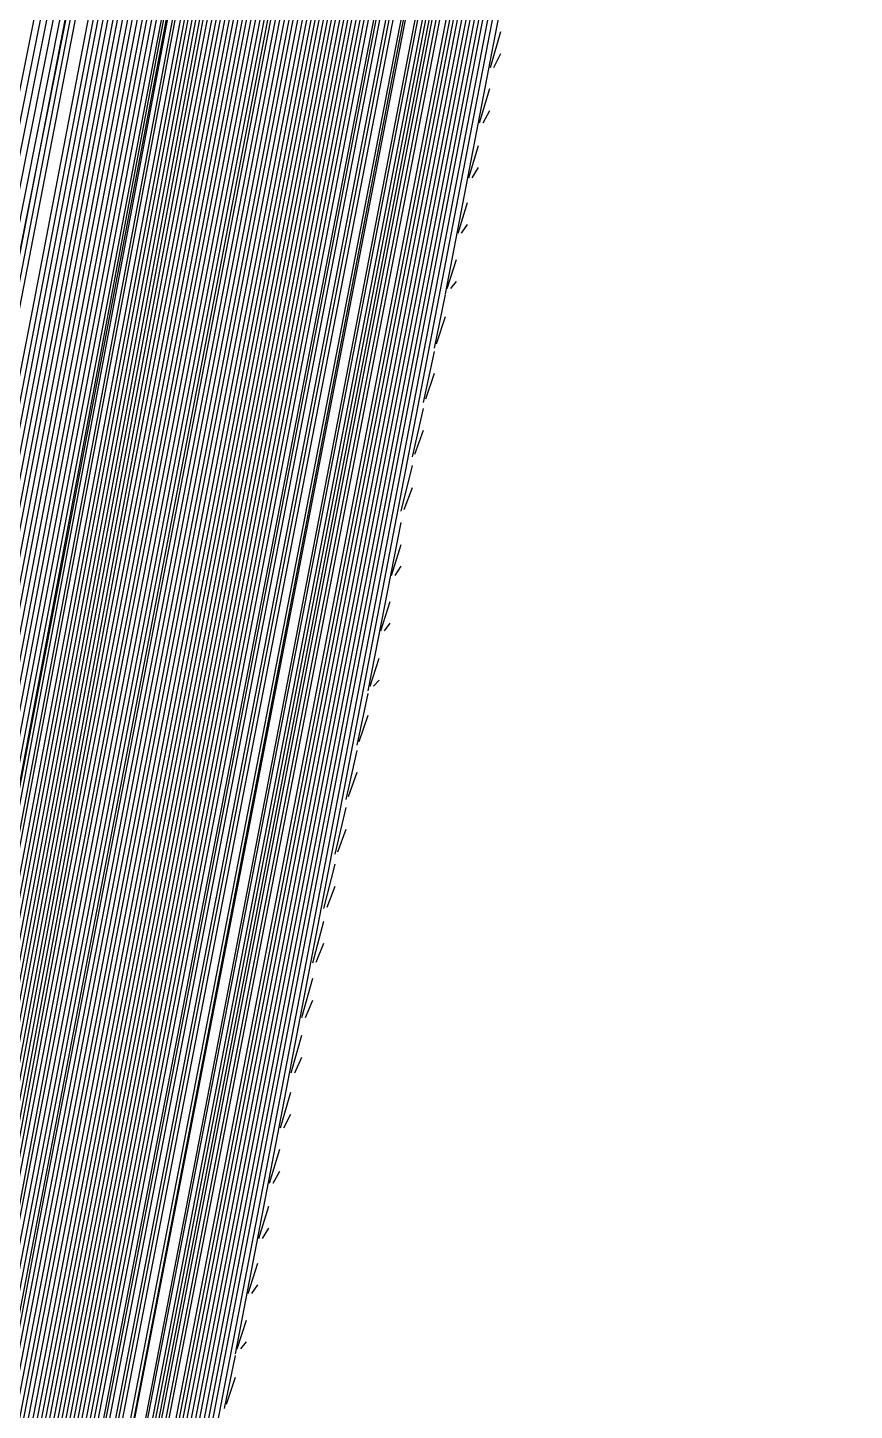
# Model space of a CAD drawing. Header units: inches. Extents: x 2608994 to 2618701, y 1261813 to 1271655.
# Drawn here: x 2617563.6 to 2617653.4, y 1263427 to 1263577.3 of the extents above; entities that cross this region are included whole.
import ezdxf

# ---------------------------------------------------------------- set-up
doc = ezdxf.new("R2010")
doc.units = ezdxf.units.IN
doc.header["$MEASUREMENT"] = 0

msp = doc.modelspace()

# ---------------------------------------------------------------- linework, layer by layer
for points, elevation in [([(2617609, 1263548.34), (2617915.6, 1265141.86), (2618219.2, 1266753.96), (2618306.8, 1267230.45)], 422), ([(2617449.4, 1262745.57), (2617804.23, 1264581.52), (2618096.8, 1266132.39), (2618215.6, 1266773.77), (2618294.8, 1267212.39)], 413), ([(2617437.4, 1262685.6), (2617803.06, 1264577.92), (2618088.4, 1266091.08), (2618208.4, 1266738.98), (2618290, 1267190.95)], 412), ([(2617586.2, 1263433.17), (2617894.04, 1265031.52), (2618206, 1266687.1), (2618295.98, 1267175.92)], 421), ([(2617420.6, 1262600.34), (2617801.9, 1264574.32), (2618080, 1266049.75), (2618202.4, 1266710.7), (2618284, 1267162.68)], 411), ([(2617571.8, 1263361.14), (2617880.8, 1264964.79), (2618198.8, 1266652.52), (2618291.14, 1267154.32)], 420), ([(2617411, 1262552.34), (2617800.97, 1264571.92), (2618072.8, 1266014.81), (2618196.4, 1266682.41), (2618279.2, 1267141.18)], 410), ([(2616766.14, 1262375.32), (2617303.41, 1262494.72), (2617309.55, 1262497.12), (2617345.6, 1262528.8), (2617375.6, 1262552.03), (2617394.8, 1262563.91), (2617411.6, 1262570.64), (2617794.64, 1264558.72), (2617975.6, 1265521.68), (2618206, 1266772.48), (2618268.4, 1267128.17)], 402), ([(2617549, 1263245.97), (2617863.95, 1264879.12), (2618184.4, 1266579.16), (2618281.29, 1267105.12)], 419), ([(2616700.09, 1262362.12), (2617296.59, 1262494.72), (2617301.69, 1262497.12), (2617339.6, 1262530.58), (2617370.4, 1262554.72), (2617391.2, 1262568.07), (2617411.6, 1262576.35), (2617412.8, 1262578.04), (2617520.8, 1263144.33), (2617794.17, 1264558.72), (2617966, 1265473.52), (2618197.6, 1266730.6), (2618260, 1267085.25)], 401), ([(2616451.68, 1262312.92), (2617131.65, 1262462.32), (2617261.37, 1262492.32), (2617267.57, 1262494.72), (2617319.2, 1262540.92), (2617361.2, 1262573.94), (2617388.8, 1262591.26), (2617416.4, 1262602.37), (2617520.8, 1263153.33), (2617787.45, 1264533.52), (2617876, 1265004.25), (2618128, 1266364.51), (2618206, 1266797.91), (2618255.2, 1267084.32)], 397), ([(2617189.84, 1262459.32), (2617363.44, 1262498.32), (2617367.12, 1262499.52), (2617392.4, 1262520.09), (2617404.4, 1262526.6), (2617405.6, 1262529.26), (2617798.65, 1264562.32), (2618044, 1265864.12), (2618174.8, 1266569.07), (2618264.8, 1267065.38)], 409), ([(2616258.68, 1262274.52), (2617060.14, 1262450.32), (2617233.01, 1262489.92), (2617242.68, 1262493.52), (2617304.8, 1262549.62), (2617355.58, 1262589.52), (2617388.8, 1262609.71), (2617418.8, 1262620.2), (2617523.2, 1263172.57), (2617796.08, 1264586.32), (2617985.2, 1265599.93), (2618131.6, 1266397.21), (2618202.4, 1266793.6), (2618246.8, 1267055.65)], 394), ([(2616644.89, 1262351.32), (2617285.74, 1262493.52), (2617292.45, 1262495.92), (2617333.6, 1262532.38), (2617367.2, 1262558.84), (2617392.4, 1262574.79), (2617412.8, 1262582.67), (2617414, 1262585.5), (2617519.6, 1263140.34), (2617793.47, 1264557.52), (2617951.6, 1265399.6), (2618186.84, 1266675.52), (2618251.6, 1267042.43)], 400), ([(2617134.79, 1262448.52), (2617356.67, 1262498.32), (2617388.8, 1262523.73), (2617405.6, 1262532.92), (2617406.8, 1262536.86), (2617798.18, 1264562.32), (2618039.2, 1265841.93), (2618170, 1266547.22), (2618258.8, 1267037.05)], 408), ([(2615757.12, 1262174.92), (2616140.27, 1262261.92), (2616400.53, 1262318.32), (2616696.4, 1262380.17), (2617051.85, 1262458.72), (2617163.38, 1262485.12), (2617175.78, 1262489.92), (2617262.8, 1262570.44), (2617300, 1262601.65), (2617332.92, 1262626.72), (2617375.6, 1262653.23), (2617392.4, 1262660.36), (2617426, 1262669.99), (2617427.2, 1262673.42), (2617519.6, 1263171.63), (2617790.46, 1264576.72), (2618036.8, 1265908.9), (2618134, 1266446.91), (2618196.4, 1266806.34), (2618228.8, 1267013.51)], 386), ([(2616324.79, 1262287.72), (2617087.59, 1262455.12), (2617243.82, 1262491.12), (2617251.85, 1262494.72), (2617309.6, 1262546.7), (2617357.6, 1262584.4), (2617388.8, 1262603.55), (2617417.6, 1262613.87), (2617524.4, 1263176.57), (2617806.27, 1264637.92), (2618051.2, 1265953.57), (2618203.6, 1266794.99), (2618240.8, 1267011.62)], 395), ([(2615691.2, 1262161.72), (2616108.4, 1262256.59), (2616382.31, 1262315.92), (2616694, 1262380.86), (2617046.07, 1262458.72), (2617156.78, 1262485.12), (2617166.47, 1262488.72), (2617257.11, 1262572.72), (2617295.2, 1262604.81), (2617328.48, 1262630.32), (2617352.8, 1262646.76), (2617373.2, 1262658.38), (2617391.2, 1262666.07), (2617427.2, 1262676.3), (2617428.4, 1262681), (2617463.2, 1262874.84), (2617519.6, 1263173.84), (2617789.98, 1264576.72), (2618032, 1265886.39), (2618114.34, 1266339.52), (2618190.4, 1266777), (2618224, 1266991)], 385), ([(2617068.78, 1262435.32), (2617349.62, 1262498.32), (2617386.4, 1262528.24), (2617406.8, 1262539.25), (2617797.25, 1264559.92), (2618022.4, 1265755.47), (2618155.6, 1266473.12), (2618248, 1266981.71)], 407), ([(2615635.69, 1262150.92), (2616085.6, 1262253.28), (2616372.4, 1262315.3), (2616692.8, 1262381.82), (2617034.96, 1262457.52), (2617146.1, 1262483.92), (2617158.73, 1262488.72), (2617255.6, 1262578.67), (2617296.4, 1262612.81), (2617331.2, 1262639.06), (2617356.4, 1262655.54), (2617378, 1262667.02), (2617428.4, 1262682.91), (2617465.6, 1262889.64), (2617520.8, 1263182.35), (2617789.5, 1264576.72), (2618028.4, 1265870.44), (2618113.87, 1266339.52), (2618186.8, 1266761.98), (2618220.4, 1266977.24)], 384), ([(2617534.6, 1263173.95), (2617839.87, 1264755.52), (2618149.6, 1266396.29), (2618254, 1266960.39)], 418), ([(2616573.17, 1262336.92), (2617175.74, 1262469.52), (2617278.96, 1262493.52), (2617284.65, 1262495.92), (2617330, 1262536.22), (2617367.2, 1262565.27), (2617392.4, 1262580.87), (2617414, 1262589), (2617790.7, 1264545.52), (2617919.2, 1265229.29), (2618165.2, 1266560.44), (2618236, 1266958.01)], 399), ([(2615569.79, 1262137.72), (2615765.2, 1262183.28), (2616054.4, 1262248.15), (2616356.91, 1262313.52), (2616691.6, 1262382.77), (2617034.5, 1262458.72), (2617139.52, 1262483.92), (2617150.83, 1262488.72), (2617248.69, 1262579.92), (2617290.4, 1262615.07), (2617326.4, 1262642.47), (2617352.8, 1262659.95), (2617375.6, 1262672.25), (2617391.2, 1262678.3), (2617428.4, 1262688.64), (2617429.6, 1262690.1), (2617464.4, 1262884.98), (2617520.8, 1263184.57), (2617789.25, 1264577.92), (2618027.2, 1265867.63), (2618122, 1266393.57), (2618183.2, 1266746.94), (2618215.6, 1266954.62)], 383), ([(2616380.12, 1262298.52), (2617104.19, 1262457.52), (2617250.54, 1262491.12), (2617259.73, 1262494.72), (2617314.4, 1262543.8), (2617358.8, 1262578.73), (2617386.4, 1262596.16), (2617416.4, 1262607.55), (2617417.6, 1262609.8), (2617500.4, 1263049.2), (2617781.47, 1264504.72), (2617844.85, 1264840.72), (2618093.2, 1266178.26), (2618176, 1266634.38), (2618232.4, 1266955.27)], 396), ([(2617013.73, 1262424.52), (2617338.88, 1262497.12), (2617342.22, 1262498.32), (2617384, 1262532.78), (2617408, 1262546.11), (2617797, 1264561.12), (2618017.6, 1265733.2), (2618148.4, 1266438.16), (2618240.8, 1266946.6)], 406), ([(2616192.62, 1262261.32), (2616387.11, 1262305.12), (2617043.56, 1262447.92), (2617226.31, 1262489.92), (2617234.8, 1262493.52), (2617300, 1262552.55), (2617352.8, 1262594.12), (2617387.6, 1262615.3), (2617420, 1262626.67), (2617502.8, 1263068.27), (2617780.29, 1264505.92), (2617847.12, 1264861.12), (2618054.8, 1265980.65), (2618186.8, 1266710.14), (2618226.4, 1266939.14)], 393), ([(2615503.93, 1262124.52), (2615724.4, 1262175.96), (2616029.2, 1262244.36), (2616344.09, 1262312.32), (2616689.2, 1262383.47), (2617018.1, 1262456.32), (2617128.87, 1262482.72), (2617141.68, 1262487.52), (2617243.6, 1262582.77), (2617286.8, 1262619.26), (2617324, 1262647.61), (2617350.4, 1262665.11), (2617373.2, 1262677.48), (2617388.8, 1262683.67), (2617429.6, 1262694.94), (2617430.8, 1262697.67), (2617464.4, 1262886.79), (2617520.8, 1263186.78), (2617788.55, 1264576.72), (2618022.4, 1265845.05), (2618117.2, 1266371.24), (2618178.4, 1266724.68), (2618210.8, 1266931.98)], 382), ([(2617520.2, 1263101.94), (2617827.46, 1264693.12), (2618142.4, 1266361.59), (2618248, 1266932.3)], 417), ([(2616953.21, 1262412.52), (2617331.94, 1262497.12), (2617379.07, 1262535.52), (2617394.8, 1262545.83), (2617408, 1262551.48), (2617409.2, 1262553.62), (2617796.53, 1264561.12), (2618012.8, 1265710.91), (2618143.6, 1266416.21), (2618236, 1266924.91)], 405), ([(2615443.22, 1262112.52), (2615683.6, 1262168.67), (2616000.4, 1262239.8), (2616331.18, 1262311.12), (2616687.52, 1262384.32), (2617017.64, 1262457.52), (2617122.3, 1262482.72), (2617133.78, 1262487.52), (2617237.6, 1262584.83), (2617281.28, 1262621.92), (2617319.2, 1262651.06), (2617346.8, 1262669.55), (2617369.6, 1262682.16), (2617387.6, 1262689.42), (2617430.8, 1262701.24), (2617432, 1262705.33), (2617464.4, 1262888.59), (2617520.8, 1263189), (2617788.3, 1264577.92), (2618020, 1265835.63), (2618113.6, 1266355.64), (2618174.8, 1266709.59), (2618207.2, 1266918.12)], 381), ([(2616137.23, 1262250.52), (2616363.9, 1262301.52), (2617032.42, 1262446.72), (2617219.53, 1262489.92), (2617225.56, 1262492.32), (2617294, 1262554.48), (2617348.85, 1262597.92), (2617386.4, 1262620.91), (2617420, 1262632.44), (2617423.6, 1262646.19), (2617517.2, 1263145.74), (2617793.31, 1264576.72), (2618052.4, 1265971.37), (2618153.2, 1266526.13), (2618219.2, 1266902.96)], 392), ([(2615382.51, 1262100.52), (2615644, 1262161.67), (2615976.4, 1262236.33), (2616320.8, 1262310.47), (2616685.6, 1262385.12), (2617006.58, 1262456.32), (2617111.69, 1262481.52), (2617124.6, 1262486.32), (2617182.4, 1262541.97), (2617235.2, 1262590.09), (2617280.8, 1262628.68), (2617320.84, 1262659.12), (2617349.2, 1262677.65), (2617373.49, 1262690.32), (2617420, 1262705.07), (2617432, 1262707.52), (2617466.8, 1262903.47), (2617523.2, 1263203.82), (2617787.6, 1264576.72), (2618017.6, 1265826.2), (2618111.2, 1266346.81), (2618171.2, 1266694.49), (2618202.4, 1266895.37)], 380), ([(2617497.4, 1262986.8), (2617811.85, 1264613.92), (2618129.2, 1266294.69), (2618239.6, 1266891.06)], 416), ([(2616065.89, 1262236.12), (2616335.09, 1262296.72), (2616999.58, 1262440.72), (2617208.86, 1262488.72), (2617217.76, 1262492.32), (2617283.26, 1262552.32), (2617338.01, 1262596.72), (2617362.4, 1262613.62), (2617382.8, 1262625.36), (2617397.2, 1262631.56), (2617421.2, 1262638.76), (2617423.6, 1262647.67), (2617518.4, 1263154.23), (2617792.84, 1264576.72), (2618048.8, 1265955.53), (2618149.6, 1266510.72), (2618215.6, 1266888.09)], 391), ([(2615316.68, 1262087.32), (2615598.4, 1262153.31), (2615945.2, 1262231.29), (2616305.12, 1262308.72), (2616684.4, 1262386.07), (2617000.82, 1262456.32), (2617105.14, 1262481.52), (2617116.74, 1262486.32), (2617175.1, 1262542.72), (2617229.2, 1262592.18), (2617276, 1262631.97), (2617316.8, 1262663.17), (2617346.8, 1262682.87), (2617372, 1262696.02), (2617418.8, 1262711.08), (2617433.2, 1262714.3), (2617465.6, 1262898.72), (2617522, 1263199.73), (2617787.35, 1264577.92), (2618014, 1265810.15), (2618106.4, 1266324.39), (2618166.4, 1266672.13), (2618198.8, 1266881.49)], 379), ([(2616506.98, 1262323.72), (2617148.28, 1262464.72), (2617268.12, 1262492.32), (2617276.77, 1262495.92), (2617326.4, 1262540.07), (2617366, 1262570.86), (2617392.4, 1262586.96), (2617415.2, 1262595.38), (2617523.2, 1263163.56), (2617789.53, 1264541.92), (2617897.6, 1265116.79), (2618147.2, 1266465.68), (2618221.6, 1266881.16)], 398), ([(2615999.91, 1262222.92), (2616308.8, 1262292.5), (2616966.74, 1262434.72), (2617198.1, 1262487.52), (2617209.86, 1262492.32), (2617282, 1262558.36), (2617342, 1262606.32), (2617378, 1262629.16), (2617396, 1262637.21), (2617422.4, 1262645.08), (2617423.6, 1262649.19), (2617518.4, 1263156.46), (2617792.36, 1264576.72), (2618046.4, 1265946.22), (2618139.83, 1266460.72), (2618212, 1266873.21)], 390), ([(2616881.7, 1262398.12), (2617321.13, 1262495.92), (2617326.59, 1262498.32), (2617375.6, 1262539.33), (2617394.8, 1262551.85), (2617409.2, 1262557.8), (2617410.4, 1262561.19), (2617795.82, 1264559.92), (2617999.6, 1265643.59), (2618131.6, 1266355.08), (2618225.2, 1266869.6)], 404), ([(2615255.97, 1262075.32), (2615557.6, 1262146.08), (2615920, 1262227.6), (2616294.4, 1262308.03), (2616682, 1262386.77), (2616989.78, 1262455.12), (2617094.55, 1262480.32), (2617107.53, 1262485.12), (2617169.2, 1262544.79), (2617224.4, 1262595.34), (2617272.49, 1262636.32), (2617314.4, 1262668.4), (2617343.2, 1262687.4), (2617368.4, 1262700.8), (2617418.8, 1262717.62), (2617433.2, 1262720.02), (2617434.4, 1262722.37), (2617466.8, 1262907.07), (2617523.2, 1263208.25), (2617786.87, 1264577.92), (2618011.6, 1265800.7), (2618104, 1266315.53), (2618162.8, 1266656.98), (2618194, 1266858.62)], 378), ([(2617484.2, 1262920.73), (2617808.16, 1264597.12), (2618120.8, 1266253.48), (2618232.4, 1266856.36)], 415), ([(2615944.48, 1262212.12), (2616282.62, 1262288.32), (2616694, 1262376.01), (2616950.21, 1262432.32), (2617191.45, 1262487.52), (2617200.7, 1262491.12), (2617276, 1262560.32), (2617337.2, 1262609.56), (2617361.2, 1262625.83), (2617381.6, 1262637.28), (2617396, 1262643.29), (2617423.6, 1262651.42), (2617424.8, 1262656.76), (2617518.4, 1263158.68), (2617791.88, 1264576.72), (2618042.8, 1265930.35), (2618138.98, 1266460.72), (2618207.2, 1266851.17)], 389), ([(2615195.26, 1262063.32), (2615512, 1262137.77), (2615890, 1262222.88), (2616280, 1262306.59), (2616680.8, 1262387.72), (2616984.03, 1262455.12), (2617088.03, 1262480.32), (2617099.69, 1262485.12), (2617162, 1262545.64), (2617219.6, 1262598.52), (2617269.51, 1262641.12), (2617312, 1262673.66), (2617343.2, 1262694.09), (2617369.6, 1262707.7), (2617429.6, 1262727.33), (2617433.2, 1262732.77), (2617434.4, 1262725.89), (2617471.6, 1262935.08), (2617526.8, 1263229.41), (2617786.17, 1264576.72), (2618005.6, 1265771.38), (2618098, 1266286.26), (2618158, 1266634.55), (2618190.4, 1266844.71)], 377), ([(2616832.16, 1262388.52), (2617314.26, 1262495.92), (2617376.8, 1262546.55), (2617394.8, 1262557.88), (2617410.4, 1262564.12), (2617795.12, 1264558.72), (2617991.2, 1265601.94), (2618124.4, 1266320.02), (2618219.2, 1266841.14)], 403), ([(2615878.52, 1262198.92), (2616193.44, 1262270.32), (2616700, 1262378.52), (2617068.76, 1262459.92), (2617180.71, 1262486.32), (2617192.82, 1262491.12), (2617274.8, 1262566.44), (2617340.06, 1262618.32), (2617362.4, 1262633.06), (2617381.6, 1262643.54), (2617424.8, 1262658.54), (2617520.8, 1263173.46), (2617791.18, 1264575.52), (2618039.2, 1265914.46), (2618138.8, 1266464.39), (2618203.6, 1266836.24)], 388), ([(2615812.59, 1262185.72), (2616161.2, 1262264.86), (2616698.8, 1262379.48), (2617068.31, 1262461.12), (2617174.09, 1262486.32), (2617183.6, 1262489.92), (2617268.2, 1262567.92), (2617304.07, 1262597.92), (2617336, 1262622.16), (2617358.8, 1262637.37), (2617379.2, 1262648.67), (2617394.8, 1262655.05), (2617424.8, 1262663.67), (2617426, 1262665.89), (2617519.6, 1263169.41), (2617790.93, 1264576.72), (2618039.2, 1265918.24), (2618136.4, 1266455.65), (2618200, 1266821.3)], 387), ([(2617462.6, 1262811.54), (2617805.62, 1264586.32), (2618108.8, 1266192.95), (2618224, 1266815.08)], 414), ([(2617301.44, 1262891.92), (2617326.4, 1262912.12), (2617343.2, 1262917.18), (2617373.2, 1262920.56), (2617390, 1262924.84), (2617411.6, 1262934.5), (2617435.6, 1262949.55), (2617440.4, 1262941.01), (2617446.4, 1262917.11), (2617448.8, 1262921.28), (2617468, 1263007.69), (2617517.2, 1263258.87), (2617774, 1264604.32)], 341), ([(2617304.58, 1262891.92), (2617327.6, 1262910.11), (2617344.4, 1262915.07), (2617374.4, 1262918.01), (2617390.67, 1262921.92), (2617411.6, 1262930.97), (2617435.6, 1262945.54), (2617439.83, 1262937.52), (2617446.4, 1262912.19), (2617447.6, 1262914.04), (2617466.8, 1262998.66), (2617512.4, 1263231), (2617773.83, 1264600.72)], 342), ([(2616780.51, 1262458.72), (2616929.2, 1262617.09), (2617034.8, 1262723.72), (2617136.8, 1262819.23), (2617177.6, 1262854.21), (2617207.6, 1262877.39), (2617224.4, 1262886.87), (2617242.4, 1262891.42), (2617256.8, 1262891.23), (2617297.6, 1262885.41), (2617299.36, 1262893.12), (2617325.2, 1262914.22), (2617340.8, 1262919.1), (2617372, 1262923.11), (2617388.8, 1262927.57), (2617411.6, 1262938.02), (2617435.6, 1262953.48), (2617440.4, 1262946.19), (2617446.4, 1262922.55), (2617448.8, 1262925.14), (2617468, 1263010.82), (2617518.4, 1263268.1), (2617772.43, 1264598.32)], 340), ([(2616923.1, 1262619.52), (2617031.2, 1262728.94), (2617134.4, 1262825.7), (2617175.2, 1262860.84), (2617206.4, 1262885.06), (2617223.2, 1262893.86), (2617240, 1262896.91), (2617253.2, 1262895.92), (2617295.2, 1262888.04), (2617296.13, 1262893.12), (2617311.75, 1262907.52), (2617324, 1262916.41), (2617339.6, 1262921.32), (2617370.8, 1262925.63), (2617387.73, 1262930.32), (2617410.4, 1262940.87), (2617435.6, 1262957.33), (2617438, 1262956.16), (2617440.4, 1262951.28), (2617447.6, 1262926.86), (2617448.8, 1262929.08), (2617468, 1263013.95), (2617520.8, 1263283.55), (2617771.6, 1264596.37)], 339), ([(2616754.43, 1262456.32), (2616900.98, 1262614.72), (2617016.8, 1262732.44), (2617127.2, 1262836.63), (2617171.6, 1262875.38), (2617204, 1262901.19), (2617217.2, 1262907.26), (2617232.8, 1262908.27), (2617289.2, 1262892.76), (2617300.95, 1262906.32), (2617320.92, 1262920.72), (2617334.8, 1262925.37), (2617368.4, 1262930.65), (2617386.4, 1262936.08), (2617410.4, 1262947.89), (2617436.8, 1262965.46), (2617441.6, 1262958.32), (2617447.6, 1262936.62), (2617450, 1262940.21), (2617469.2, 1263026.13), (2617529.2, 1263333.01), (2617770.34, 1264594.72)], 337), ([(2616763.5, 1262457.52), (2616922.54, 1262627.92), (2617021.6, 1262728.33), (2617130.8, 1262831.15), (2617174, 1262868.56), (2617205.2, 1262892.96), (2617220.01, 1262900.32), (2617236.4, 1262902.46), (2617249.6, 1262900.67), (2617291.6, 1262890.36), (2617304.53, 1262905.12), (2617322.8, 1262918.69), (2617337.2, 1262923.33), (2617369.6, 1262928.14), (2617386.4, 1262932.96), (2617409.2, 1262943.69), (2617436.8, 1262961.44), (2617441.6, 1262953.13), (2617447.6, 1262931.54), (2617448.8, 1262933.11), (2617468, 1263017.08), (2617522, 1263292.8), (2617770.6, 1264593.52)], 338), ([(2616765.49, 1262476.72), (2616896.29, 1262619.52), (2617003.6, 1262728.28), (2617118.8, 1262837.78), (2617202.8, 1262910.07), (2617214.8, 1262915.01), (2617226.8, 1262915.04), (2617285.6, 1262897.79), (2617301.34, 1262911.12), (2617319.65, 1262923.12), (2617337.2, 1262928.54), (2617369.6, 1262933.71), (2617385.2, 1262938.74), (2617409.26, 1262950.72), (2617436.8, 1262969.39), (2617439.2, 1262968.03), (2617441.6, 1262963.43), (2617447.6, 1262942.41), (2617448.8, 1262941.55), (2617450, 1262944.07), (2617469.2, 1263029.24), (2617531.6, 1263348.43), (2617769.64, 1264593.52)], 336), ([(2616751.73, 1262479.12), (2616855.63, 1262596.72), (2616911.36, 1262655.52), (2617039.6, 1262781.3), (2617177.55, 1262908.72), (2617196.8, 1262929.74), (2617201.6, 1262931.51), (2617208.8, 1262930.56), (2617271.2, 1262909.74), (2617278.4, 1262908.8), (2617286.8, 1262911.5), (2617321.6, 1262929.89), (2617364.8, 1262938.13), (2617385.2, 1262945.04), (2617409.2, 1262957.68), (2617438, 1262977.45), (2617442.8, 1262970.69), (2617448.8, 1262950.89), (2617451.2, 1262955.2), (2617470.4, 1263041.43), (2617537.6, 1263385.46), (2617768.46, 1264592.32)], 334), ([(2616770.79, 1262491.12), (2616878.77, 1262611.12), (2616937.02, 1262671.12), (2617066, 1262797.51), (2617201.6, 1262920.43), (2617208.99, 1262923.12), (2617218.4, 1262922.64), (2617276, 1262904.27), (2617282, 1262903.59), (2617321.6, 1262926.95), (2617337.2, 1262931.19), (2617367.2, 1262935.92), (2617388.8, 1262943.43), (2617410.4, 1262954.91), (2617438, 1262973.37), (2617442.48, 1262966.32), (2617448.8, 1262946.06), (2617450, 1262948.01), (2617469.2, 1263032.35), (2617532.8, 1263357.67), (2617768.94, 1264592.32)], 335), ([(2616755.73, 1262492.32), (2616839.2, 1262589.7), (2616888.92, 1262643.52), (2617045.6, 1262796.03), (2617169.23, 1262911.12), (2617183.26, 1262926.72), (2617191.4, 1262939.92), (2617266.4, 1262915.17), (2617276, 1262913.78), (2617288, 1262917.08), (2617321.6, 1262932.82), (2617362.4, 1262940.34), (2617381.6, 1262946.64), (2617408, 1262960.44), (2617438, 1262981.44), (2617442.8, 1262975.8), (2617448.8, 1262956.27), (2617451.2, 1262958.99), (2617469.63, 1263040.72), (2617538.8, 1263394.7), (2617767.76, 1264591.12)], 333), ([(2616737.03, 1262489.92), (2616818.48, 1262590.72), (2616866.97, 1262644.72), (2616910.68, 1262687.92), (2616995.2, 1262765.66), (2617142.21, 1262905.12), (2617160.8, 1262924.39), (2617178.8, 1262947.23), (2617183.6, 1262949.59), (2617188.4, 1262948.82), (2617260.4, 1262924.85), (2617274.8, 1262923.18), (2617290.4, 1262926.73), (2617321.71, 1262938.72), (2617360, 1262945.36), (2617375.6, 1262950.34), (2617404.4, 1262965.15), (2617439.2, 1262989.51), (2617444, 1262983.27), (2617450, 1262965.24), (2617452.4, 1262970.11), (2617470.4, 1263050.73), (2617548.4, 1263450.29), (2617766.36, 1264588.72)], 331), ([(2616744.32, 1262488.72), (2616829.6, 1262590.78), (2616878.8, 1262644.66), (2616925.02, 1262690.32), (2617156.23, 1262908.72), (2617172.8, 1262926.53), (2617185.51, 1262944.72), (2617188.4, 1262945.37), (2617194.9, 1262943.52), (2617264, 1262919.85), (2617274.8, 1262918.55), (2617289.2, 1262922.09), (2617321.6, 1262935.76), (2617361.2, 1262942.85), (2617378.18, 1262948.32), (2617406.8, 1262963.18), (2617438, 1262985.34), (2617440.4, 1262984.57), (2617442.8, 1262980.83), (2617450, 1262960.6), (2617451.2, 1262962.85), (2617469.2, 1263041.67), (2617541.2, 1263410.13), (2617767.06, 1264589.92)], 332), ([(2616899.29, 1262689.12), (2617000, 1262779.63), (2617118.4, 1262891.92), (2617146.23, 1262919.52), (2617167.72, 1262945.92), (2617173.39, 1262950.72), (2617178.8, 1262953.48), (2617183.6, 1262953.45), (2617259.2, 1262929.14), (2617274.8, 1262927.61), (2617290.4, 1262930.73), (2617321.6, 1262941.62), (2617357.6, 1262947.64), (2617373.2, 1262952.41), (2617403.2, 1262967.86), (2617439.2, 1262993.53), (2617444, 1262988.37), (2617450, 1262970.34), (2617452.4, 1262973.84), (2617470.4, 1263053.81), (2617549.6, 1263459.51), (2617765.66, 1264587.52)], 330), ([(2616875.86, 1262708.32), (2616978.4, 1262790.7), (2617014.4, 1262821.48), (2617097.52, 1262900.32), (2617144.27, 1262950.72), (2617157.11, 1262961.52), (2617165.6, 1262965.7), (2617172.8, 1262966.36), (2617210, 1262956.63), (2617255.6, 1262941.9), (2617278.4, 1262940.2), (2617294, 1262942.82), (2617323.17, 1262950.72), (2617355.2, 1262955.56), (2617369.6, 1262960.04), (2617402, 1262977.4), (2617440.4, 1263005.68), (2617445.2, 1263001.1), (2617451.2, 1262984.54), (2617453.6, 1262988.63), (2617470.49, 1263063.52), (2617561.6, 1263530.4), (2617764, 1264586.32)], 327), ([(2617120.83, 1262903.92), (2617142.81, 1262926.72), (2617160.61, 1262948.32), (2617168.05, 1262954.32), (2617174, 1262957.38), (2617180, 1262957.77), (2617210, 1262949.52), (2617258, 1262933.42), (2617276, 1262931.95), (2617291.6, 1262934.91), (2617321.6, 1262944.55), (2617356.4, 1262950.19), (2617372, 1262954.95), (2617403.2, 1262971.29), (2617439.2, 1262997.47), (2617441.6, 1262996.78), (2617444, 1262993.38), (2617450, 1262976.24), (2617451.2, 1262975.15), (2617452.4, 1262977.64), (2617470.4, 1263056.9), (2617552, 1263474.92), (2617764.96, 1264586.32)], 329), ([(2616886.66, 1262703.52), (2617014.4, 1262811.94), (2617103.67, 1262896.72), (2617130.8, 1262924.39), (2617152.43, 1262949.52), (2617162.63, 1262957.92), (2617169.82, 1262961.52), (2617176.4, 1262962.07), (2617210, 1262953.09), (2617256.8, 1262937.67), (2617277.2, 1262936.15), (2617292.8, 1262938.93), (2617322.8, 1262947.74), (2617357.6, 1262953.26), (2617370.8, 1262957.49), (2617402, 1262973.97), (2617440.4, 1263001.64), (2617445.2, 1262996.02), (2617451.2, 1262979.64), (2617452.4, 1262981.52), (2617470.4, 1263059.98), (2617554.4, 1263490.32), (2617764.26, 1264585.12)], 328), ([(2617091.2, 1262903.85), (2617136.14, 1262951.92), (2617151.2, 1262964.91), (2617161.34, 1262969.92), (2617170.4, 1262970.45), (2617211.2, 1262959.81), (2617255.6, 1262945.81), (2617267.6, 1262943.98), (2617280.8, 1262944.24), (2617322.8, 1262953.55), (2617354, 1262958.14), (2617369.6, 1262963.07), (2617402, 1262980.83), (2617440.4, 1263009.62), (2617442.8, 1263009.13), (2617445.2, 1263006.1), (2617451.2, 1262990.18), (2617452.4, 1262989.67), (2617453.6, 1262992.36), (2617470.4, 1263066.12), (2617564, 1263545.78), (2617763.2, 1264584.57)], 326), ([(2615129.47, 1262050.12), (2615471.2, 1262130.58), (2615864.8, 1262219.24), (2616268, 1262305.66), (2616679.6, 1262388.68), (2616973.01, 1262453.92), (2617077.47, 1262479.12), (2617090.46, 1262483.92), (2617154.8, 1262546.51), (2617213.6, 1262600.65), (2617265.03, 1262644.72), (2617308.4, 1262678.08), (2617336, 1262696.48), (2617360, 1262709.75), (2617426, 1262734.62), (2617432, 1262744.93), (2617433.2, 1262745.07), (2617434.4, 1262734.5), (2617435.6, 1262734.84), (2617474, 1262950), (2617530.4, 1263250.58), (2617785.47, 1264575.52)], 376), ([(2615068.76, 1262038.12), (2615429.2, 1262123.14), (2615834.8, 1262214.57), (2616253.6, 1262304.26), (2616677.2, 1262389.38), (2616967.27, 1262453.92), (2617070.96, 1262479.12), (2617082.64, 1262483.92), (2617147.6, 1262547.38), (2617207.6, 1262602.8), (2617261.6, 1262649.2), (2617306, 1262683.39), (2617332.4, 1262701.04), (2617355.2, 1262713.89), (2617372, 1262721.32), (2617400.8, 1262730.89), (2617421.2, 1262740.9), (2617425.06, 1262744.32), (2617432, 1262759.81), (2617435.6, 1262738.88), (2617535.2, 1263278.06), (2617784.54, 1264573.12)], 375), ([(2615008.03, 1262026.12), (2615388.4, 1262116.01), (2615809.6, 1262210.98), (2616241.6, 1262303.37), (2616676, 1262390.33), (2616956.28, 1262452.72), (2617060.44, 1262477.92), (2617073.4, 1262482.72), (2617142.8, 1262550.55), (2617204, 1262607.12), (2617259.2, 1262654.55), (2617304.8, 1262689.57), (2617351.6, 1262718.62), (2617369.6, 1262726.72), (2617398.4, 1262736.63), (2617416.4, 1262746.71), (2617421.63, 1262751.52), (2617432, 1262774.07), (2617435.6, 1262743.48), (2617541.2, 1263311.84), (2617783.61, 1264570.72)], 374), ([(2614947.3, 1262014.12), (2615342.8, 1262107.78), (2615778.4, 1262206.1), (2616227.2, 1262302), (2616674.8, 1262391.28), (2616955.81, 1262453.92), (2617053.95, 1262477.92), (2617065.6, 1262482.72), (2617183.6, 1262596.29), (2617236.4, 1262642.89), (2617280.8, 1262678.95), (2617312, 1262701.58), (2617339.6, 1262718.81), (2617363.6, 1262730.67), (2617396, 1262742.38), (2617413.94, 1262753.92), (2617418.8, 1262759.66), (2617430.8, 1262786.85), (2617432, 1262786.1), (2617435.6, 1262749.45), (2617436.8, 1262751.96), (2617542.4, 1263320.4), (2617782.91, 1264569.52)], 373), ([(2614881.57, 1262000.92), (2615300.8, 1262100.42), (2615753.2, 1262202.57), (2616217.01, 1262301.52), (2616672.4, 1262391.98), (2616944.84, 1262452.72), (2617043.47, 1262476.72), (2617056.36, 1262481.52), (2617177.02, 1262597.92), (2617230.4, 1262645.22), (2617276, 1262682.49), (2617308.09, 1262705.92), (2617336, 1262723.48), (2617360, 1262735.55), (2617392.4, 1262747.54), (2617407.39, 1262757.52), (2617415.2, 1262766.38), (2617430.8, 1262801.72), (2617436.8, 1262756.23), (2617446.4, 1262801.69), (2617486, 1263022.75), (2617548.4, 1263354.17), (2617782.21, 1264568.32)], 372), ([(2614760.09, 1261976.92), (2615213.2, 1262084.94), (2615695.6, 1262194.02), (2616189.37, 1262299.12), (2616670, 1262393.89), (2616928.18, 1262451.52), (2617026.54, 1262475.52), (2617039.33, 1262480.32), (2617164.19, 1262601.52), (2617218.4, 1262649.93), (2617266.4, 1262689.6), (2617300, 1262714.47), (2617328.8, 1262732.86), (2617354, 1262745.79), (2617384, 1262757.13), (2617394.8, 1262763.71), (2617407.14, 1262777.92), (2617430.8, 1262831.48), (2617436.8, 1262766.28), (2617438, 1262769.09), (2617451.2, 1262832.44), (2617492, 1263059.14), (2617558, 1263409.1), (2617780.81, 1264565.92)], 370), ([(2614820.83, 1261988.92), (2615260, 1262093.36), (2615726.8, 1262198.81), (2616204.4, 1262300.56), (2616671.2, 1262392.94), (2616933.88, 1262451.52), (2617032.94, 1262475.52), (2617048.55, 1262481.52), (2617112.78, 1262545.12), (2617171.26, 1262600.32), (2617225.6, 1262648.59), (2617272.4, 1262686.97), (2617304.8, 1262710.7), (2617332.4, 1262728.17), (2617357.11, 1262740.72), (2617388.8, 1262752.65), (2617401.43, 1262761.12), (2617411.6, 1262773.03), (2617430.8, 1262816.6), (2617436.8, 1262760.91), (2617448.8, 1262817.07), (2617489.6, 1263044.19), (2617556.8, 1263400.51), (2617781.29, 1264565.92)], 371), ([(2616174.4, 1262297.71), (2616667.6, 1262394.59), (2616917.24, 1262450.32), (2617016.05, 1262474.32), (2617031.5, 1262480.32), (2617097.78, 1262546.32), (2617158.4, 1262603.92), (2617213.6, 1262653.35), (2617262.8, 1262694.12), (2617296.4, 1262719.08), (2617325.2, 1262737.57), (2617350.4, 1262750.63), (2617380.81, 1262762.32), (2617391.2, 1262768.74), (2617403.2, 1262783.64), (2617426, 1262837.44), (2617430.8, 1262838.94), (2617436.8, 1262773.29), (2617438, 1262773.46), (2617452.4, 1262841.35), (2617496.8, 1263087.03), (2617565.2, 1263449.13), (2617780.11, 1264564.72)], 369), ([(2616818.09, 1262715.52), (2616954.4, 1262805.8), (2617004.8, 1262842.79), (2617033.6, 1262867.97), (2617087.6, 1262919.99), (2617126, 1262960.26), (2617140.4, 1262972.58), (2617152.4, 1262978.41), (2617163.2, 1262979.07), (2617205.2, 1262968.53), (2617255.6, 1262953.55), (2617268.8, 1262951.6), (2617283.2, 1262951.78), (2617351.6, 1262963.32), (2617367.2, 1262968.16), (2617400.8, 1262986.88), (2617441.6, 1263017.89), (2617446.4, 1263013.98), (2617452.4, 1262998.79), (2617458.4, 1263016.87), (2617472.8, 1263084.36), (2617753.55, 1264537.12)], 324), ([(2616844.82, 1262715.52), (2616966.4, 1262802.92), (2617009.6, 1262836.75), (2617082.48, 1262905.12), (2617128.03, 1262953.12), (2617145.8, 1262968.72), (2617157.2, 1262974.23), (2617166.8, 1262974.76), (2617207.6, 1262964.36), (2617255.6, 1262949.69), (2617280.8, 1262947.95), (2617324, 1262956.67), (2617352.8, 1262960.72), (2617368.4, 1262965.61), (2617400.8, 1262983.46), (2617441.6, 1263013.86), (2617446.4, 1263008.93), (2617452.4, 1262994.05), (2617459.6, 1263018.72), (2617473.31, 1263083.92), (2617753.8, 1264535.92)], 325), ([(2616900.4, 1262784.82), (2616971.2, 1262828.64), (2617000, 1262849.25), (2617025.2, 1262869.9), (2617080.4, 1262922.77), (2617123.6, 1262967.04), (2617133.2, 1262975.24), (2617142.8, 1262980.91), (2617151.2, 1262983.43), (2617159.6, 1262983.39), (2617255.6, 1262957.37), (2617270, 1262955.27), (2617284.4, 1262955.42), (2617350.4, 1262965.92), (2617367.2, 1262971.19), (2617400.83, 1262990.32), (2617441.6, 1263021.82), (2617444, 1263021.58), (2617446.4, 1263018.94), (2617452.4, 1263004.23), (2617453.6, 1263004.17), (2617460.8, 1263030.39), (2617473.05, 1263088.72), (2617753.07, 1264537.12)], 323), ([(2617444, 1262855.86), (2617457.2, 1262913.58), (2617487.2, 1263064.71), (2617580.8, 1263565.92), (2617765.32, 1264523.92)], 354), ([(2617444, 1262851.81), (2617457.2, 1262910.32), (2617484.8, 1263049.37), (2617578.4, 1263550.97), (2617765.79, 1264523.92)], 355), ([(2617444, 1262847.78), (2617481.2, 1263027.74), (2617577.2, 1263542.33), (2617766.04, 1264522.72)], 356), ([(2616963.33, 1262475.52), (2617040.8, 1262554.26), (2617109.04, 1262620.72), (2617170.4, 1262677.23), (2617225.02, 1262723.92), (2617262.8, 1262753.29), (2617295.2, 1262774.99), (2617323.36, 1262789.92), (2617355.2, 1262801.96), (2617364.8, 1262808.38), (2617370.8, 1262820.05), (2617373.68, 1262841.52), (2617347.26, 1262876.32), (2617370.8, 1262868.2), (2617403.2, 1262863.21), (2617416.4, 1262864.45), (2617432, 1262870.34), (2617440.4, 1262816.96), (2617441.6, 1262819.66), (2617470.4, 1262957.39), (2617565.2, 1263467.67), (2617768.17, 1264521.52)], 361), ([(2616971.27, 1262475.52), (2617046.99, 1262552.32), (2617115.2, 1262618.57), (2617176.4, 1262674.72), (2617231.47, 1262721.52), (2617268.8, 1262750.24), (2617299.72, 1262770.72), (2617327.01, 1262785.12), (2617358.25, 1262797.12), (2617367.52, 1262803.12), (2617374.4, 1262814.99), (2617379.76, 1262839.12), (2617377.52, 1262845.12), (2617362.65, 1262864.32), (2617409.2, 1262859.96), (2617418.8, 1262861.45), (2617432, 1262866.13), (2617436.52, 1262841.52), (2617439.2, 1262812.66), (2617440.4, 1262812.01), (2617441.6, 1262815.43), (2617468, 1262942.09), (2617562.8, 1263452.75), (2617768.65, 1264521.52)], 362), ([(2617442.8, 1262831.93), (2617475.2, 1262987.99), (2617570, 1263497.53), (2617767.23, 1264521.52)], 359), ([(2617442.8, 1262836.04), (2617476.4, 1262997.07), (2617572.4, 1263512.46), (2617766.76, 1264521.52)], 358), ([(2617451.2, 1262864.91), (2617472.8, 1262972.69), (2617567.6, 1263482.6), (2617767.7, 1264521.52)], 360), ([(2617453.6, 1262886.38), (2617478.8, 1263012.4), (2617574.8, 1263527.39), (2617766.28, 1264521.52)], 357), ([(2616158.8, 1262296.2), (2616666.4, 1262395.55), (2616911.56, 1262450.32), (2617009.66, 1262474.32), (2617022.31, 1262479.12), (2617090.89, 1262547.52), (2617151.2, 1262605.02), (2617206.4, 1262654.71), (2617256.8, 1262696.77), (2617290.4, 1262722.02), (2617320.98, 1262741.92), (2617346.8, 1262755.46), (2617378, 1262767.64), (2617387.6, 1262773.69), (2617399.02, 1262788.72), (2617417.3, 1262830.72), (2617418.18, 1262839.12), (2617430.8, 1262842.88), (2617438, 1262778.14), (2617454.8, 1262856.65), (2617542.4, 1263331.72), (2617768.6, 1264509.46)], 368), ([(2617054, 1262551.21), (2617120, 1262615.15), (2617180, 1262670.09), (2617234, 1262715.96), (2617270.8, 1262744.32), (2617302.4, 1262765.36), (2617330, 1262780.03), (2617361.2, 1262792.17), (2617370.8, 1262798.32), (2617377.68, 1262809.12), (2617385.67, 1262835.52), (2617384.71, 1262842.72), (2617375.87, 1262854.72), (2617375.6, 1262857.47), (2617412.8, 1262856.87), (2617432, 1262861.83), (2617436.18, 1262837.92), (2617439.2, 1262805.85), (2617445.2, 1262826.58), (2617465.6, 1262926.8), (2617568.8, 1263481.93), (2617767.4, 1264509.51)], 363), ([(2617062.4, 1262551.47), (2617128.4, 1262615.13), (2617188.4, 1262669.72), (2617241.2, 1262714.19), (2617276, 1262740.74), (2617306.92, 1262761.12), (2617333.6, 1262775.24), (2617364.8, 1262787.49), (2617374.4, 1262793.76), (2617381.6, 1262804.8), (2617391.55, 1262833.12), (2617391.5, 1262840.32), (2617385.84, 1262849.92), (2617385.93, 1262852.32), (2617393.6, 1262854), (2617416.4, 1262853.85), (2617430.8, 1262858.58), (2617432, 1262857.46), (2617439.2, 1262800.21), (2617445.2, 1262823.02), (2617463.2, 1262911.54), (2617561.6, 1263441.83), (2617767.4, 1264509)], 364), ([(2617069.6, 1262550.55), (2617133.82, 1262612.32), (2617192, 1262665.14), (2617244.75, 1262709.52), (2617279.6, 1262736.02), (2617310.47, 1262756.32), (2617337.2, 1262770.44), (2617368.34, 1262782.72), (2617377.56, 1262788.72), (2617385.73, 1262800.72), (2617397.39, 1262830.72), (2617398.21, 1262837.92), (2617394.82, 1262846.32), (2617395.59, 1262848.72), (2617402, 1262850.35), (2617420, 1262850.9), (2617430.8, 1262854.66), (2617434.58, 1262837.92), (2617439.2, 1262795.17), (2617460.8, 1262896.28), (2617556.8, 1263414.31), (2617767.67, 1264508.92)], 365), ([(2617075.87, 1262548.72), (2617139.2, 1262609.49), (2617196.8, 1262661.64), (2617248.11, 1262704.72), (2617282.9, 1262731.12), (2617313.2, 1262751.04), (2617340.8, 1262765.63), (2617370.8, 1262777.38), (2617381.06, 1262783.92), (2617389.63, 1262795.92), (2617403.11, 1262828.32), (2617404.84, 1262836.72), (2617402.94, 1262843.92), (2617404.4, 1262845.68), (2617422.4, 1262847.79), (2617430.8, 1262850.74), (2617434.1, 1262835.52), (2617438, 1262789.32), (2617442.8, 1262804.88), (2617459.6, 1262887.23), (2617552, 1263386.78), (2617768, 1264508.92)], 366), ([(2617083.99, 1262548.72), (2617145.49, 1262607.52), (2617202.7, 1262659.12), (2617253.2, 1262701.33), (2617288, 1262727.51), (2617317.5, 1262746.72), (2617344.4, 1262760.82), (2617374.4, 1262772.54), (2617384.64, 1262779.12), (2617394.82, 1262793.52), (2617410.18, 1262829.52), (2617411.61, 1262835.52), (2617410.73, 1262841.52), (2617412.8, 1262843.18), (2617431.03, 1262846.32), (2617433.32, 1262835.52), (2617438, 1262783.3), (2617457.2, 1262871.94), (2617548.4, 1263365.57), (2617768.39, 1264508.92)], 367), ([(2616899.2, 1262876.55), (2616936.4, 1262884.63), (2616973.6, 1262898.66), (2617000, 1262912.5), (2617022.8, 1262927.91), (2617098.4, 1262997.92), (2617109.2, 1263005.49), (2617118.8, 1263009.36), (2617127.2, 1263010.57), (2617136.8, 1263009.68), (2617260.4, 1262978.4), (2617278.4, 1262976.12), (2617296.4, 1262976.32), (2617346.8, 1262982.32), (2617366, 1262989.01), (2617399.6, 1263009.95), (2617445.2, 1263046.83), (2617450, 1263043.31), (2617454.8, 1263032.55), (2617457.2, 1263036.14), (2617471.6, 1263099.53), (2617518.4, 1263348.01), (2617595.2, 1263733.04)], 317), ([(2616929.2, 1262868.83), (2616970, 1262885.34), (2616997.6, 1262900.37), (2617021.6, 1262916.89), (2617102.59, 1262992.72), (2617112.8, 1263000.13), (2617123.6, 1263004.75), (2617132, 1263006), (2617141.6, 1263005.08), (2617260.4, 1262974.81), (2617277.2, 1262972.75), (2617294, 1262972.93), (2617346.8, 1262979.48), (2617366, 1262985.94), (2617400.8, 1263007.41), (2617444, 1263042.45), (2617448.8, 1263040.07), (2617454.8, 1263027.36), (2617456, 1263029.1), (2617471.6, 1263096.51), (2617518.4, 1263344.36), (2617590.4, 1263705.44)], 318), ([(2617447.6, 1262902.2), (2617466.8, 1262989.21), (2617508.8, 1263203.34), (2617601.76, 1263697.12)], 345), ([(2616918.4, 1262851.16), (2616964, 1262870.6), (2616994, 1262887.39), (2617020.4, 1262905.83), (2617037.2, 1262920.31), (2617106.8, 1262987.56), (2617117.6, 1262995.52), (2617128.4, 1263000.2), (2617136.8, 1263001.48), (2617145.2, 1263000.74), (2617259.2, 1262971.42), (2617276, 1262969.33), (2617291.6, 1262969.5), (2617348, 1262976.84), (2617366, 1262982.88), (2617400.15, 1263003.52), (2617444, 1263038.48), (2617448.8, 1263035.1), (2617454.8, 1263022.82), (2617456, 1263025.31), (2617471.6, 1263093.49), (2617517.2, 1263334.58), (2617588, 1263690.13)], 319), ([(2617327.6, 1262907.62), (2617344.4, 1262912.76), (2617375.6, 1262915.44), (2617391.2, 1262918.94), (2617411.6, 1262927.45), (2617434.4, 1262941.4), (2617436.8, 1262940.02), (2617438.92, 1262935.12), (2617446.4, 1262907.58), (2617447.6, 1262910.01), (2617466.8, 1262995.51), (2617511.2, 1263221.77), (2617598.1, 1263682.72)], 343), ([(2616911.2, 1262834.02), (2616961.6, 1262857.47), (2616994, 1262876.62), (2617021.6, 1262896.68), (2617110.46, 1262981.92), (2617121.34, 1262990.32), (2617132, 1262995.36), (2617140.4, 1262996.94), (2617148.8, 1262996.4), (2617255.6, 1262968.52), (2617273.6, 1262965.95), (2617290.4, 1262966.11), (2617348, 1262974), (2617366, 1262979.82), (2617400.8, 1263000.57), (2617442.8, 1263034.06), (2617445.2, 1263034.13), (2617447.6, 1263031.9), (2617453.6, 1263018.36), (2617456, 1263021.62), (2617471.6, 1263090.45), (2617516, 1263324.81), (2617584.4, 1263668.67)], 320), ([(2617446.4, 1262890.79), (2617464.4, 1262971.13), (2617504, 1263172.48), (2617597.17, 1263668.32)], 347), ([(2617447.6, 1262906.07), (2617466.8, 1262992.36), (2617510, 1263212.55), (2617594.66, 1263662.32)], 344), ([(2617446.4, 1262886.84), (2617464.4, 1262967.95), (2617501.6, 1263157.05), (2617594.65, 1263652.72)], 348), ([(2616898, 1262813.56), (2616955.6, 1262842.2), (2616990.4, 1262863.48), (2617020.4, 1262885.64), (2617116.36, 1262978.32), (2617127.2, 1262986.48), (2617136.8, 1262990.94), (2617152.4, 1262992.05), (2617255.6, 1262964.84), (2617271.2, 1262962.52), (2617288, 1262962.58), (2617349.2, 1262971.38), (2617366, 1262976.77), (2617400.8, 1262997.14), (2617442.8, 1263030.15), (2617447.6, 1263026.97), (2617453.6, 1263013.07), (2617454.8, 1263014.63), (2617471.38, 1263086.32), (2617514.8, 1263315.07), (2617578.4, 1263634.87)], 321), ([(2617445.2, 1262879.56), (2617460.8, 1262947.2), (2617499.2, 1263141.62), (2617591.6, 1263634.37)], 349), ([(2616886, 1262792.34), (2616954.4, 1262829.49), (2616990.4, 1262852.75), (2617020.4, 1262875.64), (2617069.6, 1262922.07), (2617120.89, 1262973.52), (2617130.8, 1262981.29), (2617140.4, 1262986.17), (2617148.8, 1262988.04), (2617156, 1262987.72), (2617255.6, 1262961.13), (2617271.2, 1262958.88), (2617286.8, 1262959.08), (2617350.4, 1262968.76), (2617367.2, 1262974.24), (2617400.8, 1262993.72), (2617442.8, 1263026.14), (2617447.6, 1263021.96), (2617453.6, 1263008.45), (2617454.8, 1263010.77), (2617471.6, 1263084.37), (2617513.6, 1263305.33), (2617577.2, 1263625.7)], 322), ([(2617445.2, 1262875.43), (2617460.8, 1262943.99), (2617496.8, 1263126.21), (2617590.4, 1263625.7)], 350), ([(2617446.4, 1262894.82), (2617463.2, 1262968.45), (2617504, 1263175.46), (2617587.57, 1263620.32)], 346), ([(2617445.2, 1262871.39), (2617460.8, 1262940.77), (2617494.4, 1263110.82), (2617588, 1263610.75)], 351), ([(2617445.2, 1262867.43), (2617459.6, 1262931.71), (2617492, 1263095.45), (2617585.6, 1263595.81)], 352), ([(2617444, 1262860), (2617457.2, 1262916.84), (2617489.6, 1263080.08), (2617583.2, 1263580.86)], 353), ([(2617613.87, 1263572.92), (2617615, 1263576.84)], 423), ([(2617614.25, 1263572.92), (2617615, 1263574.45)], 424), ([(2617612.7, 1263566.92), (2617613.8, 1263570.65)], 423), ([(2617613.08, 1263566.92), (2617613.8, 1263568.26)], 424), ([(2617611.53, 1263560.92), (2617612.6, 1263564.46)], 423), ([(2617611.91, 1263560.92), (2617612.6, 1263562.07)], 424), ([(2617610.36, 1263554.92), (2617611.4, 1263558.27)], 423), ([(2617610.74, 1263554.92), (2617611.4, 1263555.88)], 424), ([(2617609.19, 1263548.92), (2617610.2, 1263552.08)], 423), ([(2617609.57, 1263548.92), (2617610.2, 1263549.69)], 424), ([(2617607.8, 1263542.44), (2617609, 1263548.27)], 422), ([(2617608.02, 1263542.92), (2617609, 1263545.89)], 423), ([(2617606.6, 1263536.53), (2617607.8, 1263542.08)], 422), ([(2617606.85, 1263536.92), (2617607.8, 1263539.7)], 423), ([(2617605.4, 1263530.62), (2617606.6, 1263535.89)], 422), ([(2617605.68, 1263530.92), (2617606.6, 1263533.51)], 423), ([(2617604.2, 1263524.71), (2617605.4, 1263529.69)], 422), ([(2617604.51, 1263524.92), (2617605.4, 1263527.31)], 423), ([(2617600.6, 1263505.21), (2617604.2, 1263523.5)], 422), ([(2617603.15, 1263517.72), (2617604.2, 1263521.12)], 423), ([(2617603.53, 1263517.72), (2617604.2, 1263518.75)], 424), ([(2617601.98, 1263511.72), (2617603, 1263514.93)], 423), ([(2617602.36, 1263511.72), (2617603, 1263512.56)], 424), ([(2617600.81, 1263505.72), (2617601.8, 1263508.74)], 423), ([(2617601.19, 1263505.72), (2617601.8, 1263506.37)], 424), ([(2617599.4, 1263499.3), (2617600.6, 1263504.93)], 422), ([(2617599.64, 1263499.72), (2617600.6, 1263502.55)], 423), ([(2617598.2, 1263493.39), (2617599.4, 1263498.74)], 422), ([(2617598.47, 1263493.72), (2617599.4, 1263496.36)], 423), ([(2617597, 1263487.48), (2617598.2, 1263492.55)], 422), ([(2617597.3, 1263487.72), (2617598.2, 1263490.17)], 423), ([(2617595.8, 1263481.57), (2617597, 1263486.36)], 422), ([(2617596.13, 1263481.72), (2617597, 1263483.99)], 423), ([(2617594.6, 1263475.66), (2617595.8, 1263480.17)], 422), ([(2617594.96, 1263475.72), (2617595.8, 1263477.8)], 423), ([(2617593.41, 1263469.72), (2617594.6, 1263473.98)], 422), ([(2617593.79, 1263469.72), (2617594.6, 1263471.61)], 423), ([(2617592.24, 1263463.72), (2617593.4, 1263467.79)], 422), ([(2617592.62, 1263463.72), (2617593.4, 1263465.42)], 423), ([(2617591.07, 1263457.72), (2617592.2, 1263461.6)], 422), ([(2617591.45, 1263457.72), (2617592.2, 1263459.23)], 423), ([(2617589.9, 1263451.72), (2617591, 1263455.41)], 422), ([(2617590.28, 1263451.72), (2617591, 1263453.04)], 423), ([(2617588.73, 1263445.72), (2617589.8, 1263449.22)], 422), ([(2617589.11, 1263445.72), (2617589.8, 1263446.85)], 423), ([(2617587.56, 1263439.72), (2617588.6, 1263443.03)], 422), ([(2617587.95, 1263439.72), (2617588.6, 1263440.66)], 423), ([(2617586.39, 1263433.72), (2617587.4, 1263436.84)], 422), ([(2617586.78, 1263433.72), (2617587.4, 1263434.47)], 423), ([(2617585, 1263427.26), (2617586.2, 1263433.01)], 421), ([(2617585.23, 1263427.72), (2617586.2, 1263430.65)], 422)]:
    msp.add_lwpolyline(points, dxfattribs=dict(elevation=elevation))

doc.saveas('drawing.dxf')
